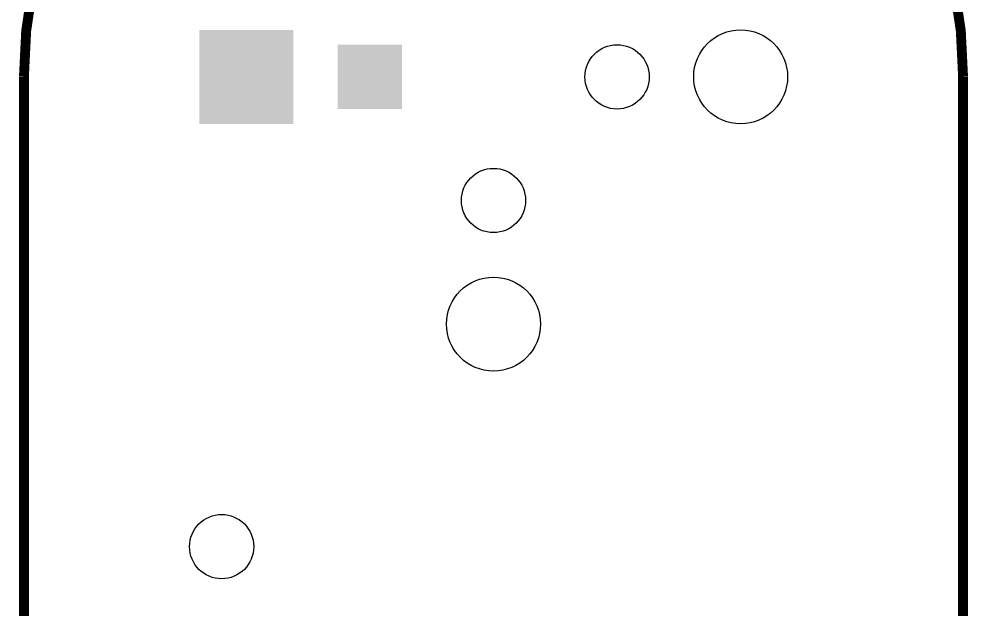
# Model space of a CAD drawing. Extents: x -0.1 to 19.1, y -0.1 to 48.8.
# Drawn here: x -0.1 to 19.1, y 26.74 to 38.67 of the extents above; entities that cross this region are included whole.
import ezdxf

# ---------------------------------------------------------------- set-up
doc = ezdxf.new("R2010")
doc.units = 0
doc.layers.get('0').update_dxf_attribs({"linetype": 'CONTINUOUS'})
doc.layers.add('08_ASSY2_GBR', color=7, linetype='CONTINUOUS')

# ---------------------------------------------------------------- blocks, each defined once
blk = doc.blocks.new('SQUARE_12')
blk.add_solid([(0.95, 0.95), (0.95, -0.95), (-0.95, 0.95), (-0.95, -0.95)])
blk = doc.blocks.new('ROUND_13')
blk.add_circle((0, 0), 0.65)
blk = doc.blocks.new('SQUARE_14')
blk.add_solid([(0.65, 0.65), (0.65, -0.65), (-0.65, 0.65), (-0.65, -0.65)])
blk = doc.blocks.new('ROUND_16')
blk.add_circle((0, 0), 0.95)

msp = doc.modelspace()

# ---------------------------------------------------------------- linework, layer by layer
at = {"layer": '08_ASSY2_GBR', "const_width": 0.2}
for points in [[(0, 37.5), (0.046, 38.431), (0.183, 39.353)], [(18.817, 39.353), (18.954, 38.431), (19, 37.5)], [(0, 37.5), (0, 9.5)], [(19, 37.5), (19, 9.5)]]:
    msp.add_lwpolyline(points, dxfattribs=at)

# ---------------------------------------------------------------- block references
at = {"layer": '08_ASSY2_GBR'}
for name, p in [('SQUARE_12', (4.5, 37.5)), ('ROUND_16', (14.5, 37.5)), ('SQUARE_14', (7, 37.5)), ('ROUND_13', (12, 37.5)), ('ROUND_13', (9.5, 35)), ('ROUND_16', (9.5, 32.5)), ('ROUND_13', (4, 28))]:
    msp.add_blockref(name, p, dxfattribs=at)

doc.saveas('drawing.dxf')
